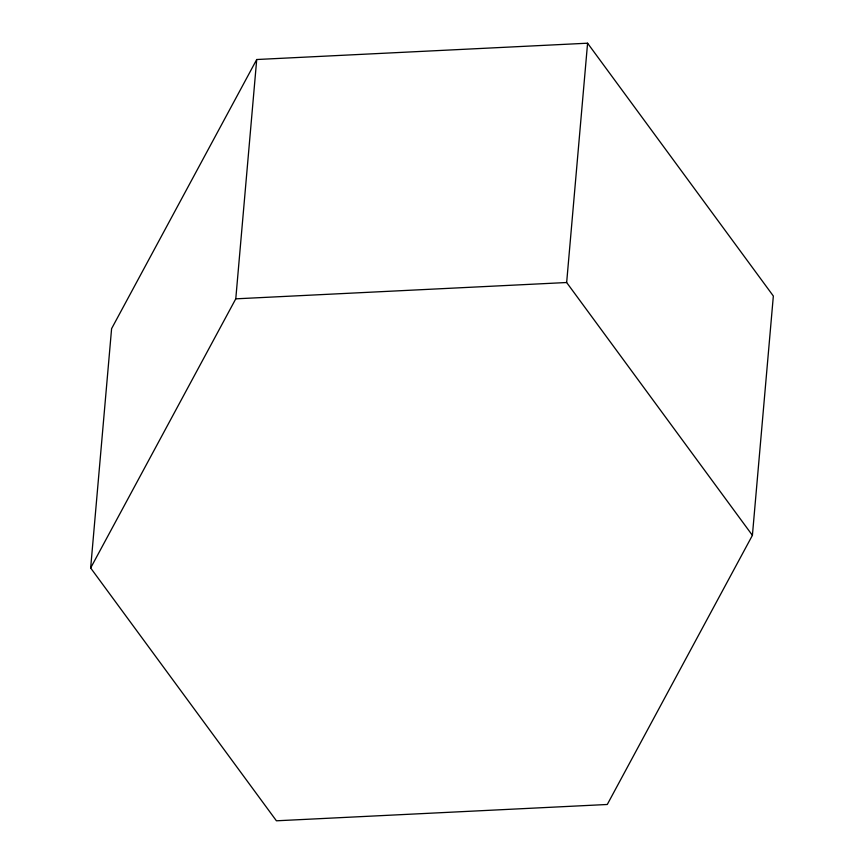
<?xml version="1.0" encoding="UTF-8"?>
<svg xmlns="http://www.w3.org/2000/svg" width="864" height="864" viewBox="0 0 864 864"><rect width="100%" height="100%" fill="white"/><g stroke="black" fill="none" stroke-linecap="round" stroke-linejoin="round"><path stroke-width="1.3" d="M90.655 567.983L111.596 328.655L256.716 59.519L587.585 43.2L773.345 296.017L752.404 535.345L607.284 804.481L276.415 820.8L90.655 567.983L235.775 298.836L256.716 59.519M752.404 535.345L566.654 282.517L587.585 43.2M235.775 298.836L566.654 282.517"/></g></svg>
